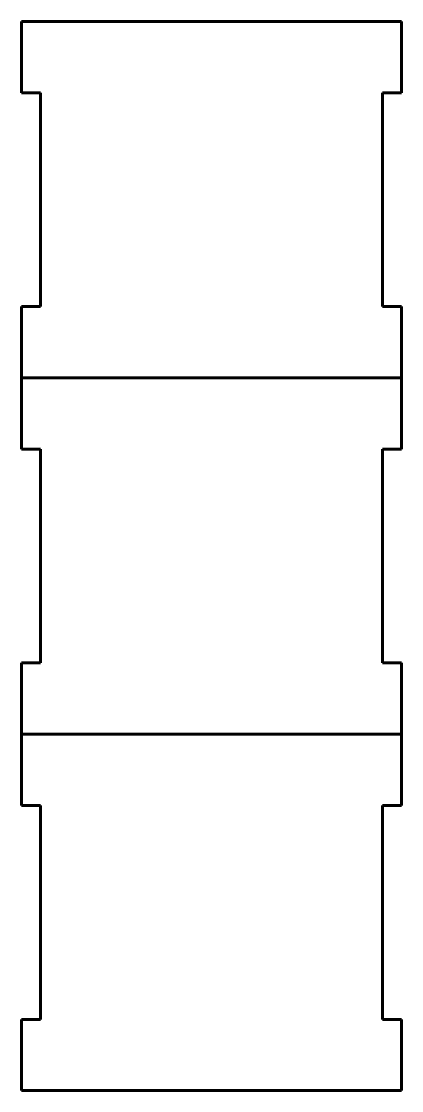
# Model space of a CAD drawing. Header units: millimetres. Extents: x -80 to 0, y -225 to 0.
import ezdxf

# ---------------------------------------------------------------- set-up
doc = ezdxf.new("R2010")
doc.units = ezdxf.units.MM
doc.linetypes.add('K5LT_BASIC', pattern=[0])

msp = doc.modelspace()

# ---------------------------------------------------------------- linework, layer by layer
at = {"color": 150, "linetype": 'K5LT_BASIC', "lineweight": 60, "true_color": 0x0080ff}
for p, q in [((-80, -15), (-80, 0)), ((-80, 0), (-76, 0)), ((-76, 0), (-4, 0)), ((-4, 0), (0, 0)), ((0, 0), (0, -15)), ((-76, -15), (-80, -15)), ((-76, -60), (-76, -15)), ((-4, -15), (-4, -60)), ((0, -15), (-4, -15)), ((-80, -75), (-80, -60)), ((-80, -60), (-76, -60)), ((-4, -60), (0, -60)), ((0, -60), (0, -75)), ((-76, -75), (-80, -75)), ((-80, -90), (-80, -75)), ((-4, -75), (-76, -75)), ((0, -75), (-4, -75)), ((0, -75), (0, -90)), ((-76, -90), (-80, -90)), ((-76, -135), (-76, -90)), ((0, -90), (-4, -90)), ((-4, -90), (-4, -135)), ((-80, -150), (-80, -135)), ((-80, -135), (-76, -135)), ((-4, -135), (0, -135)), ((0, -135), (0, -150)), ((-76, -150), (-80, -150)), ((-80, -165), (-80, -150)), ((-4, -150), (-76, -150)), ((0, -150), (-4, -150)), ((0, -150), (0, -165)), ((-76, -165), (-80, -165)), ((-76, -210), (-76, -165)), ((0, -165), (-4, -165)), ((-4, -165), (-4, -210)), ((-80, -225), (-80, -210)), ((-80, -210), (-76, -210)), ((-4, -210), (0, -210)), ((0, -210), (0, -225)), ((-76, -225), (-80, -225)), ((-4, -225), (-76, -225)), ((0, -225), (-4, -225))]:
    msp.add_line(p, q, dxfattribs=at)

doc.saveas('drawing.dxf')
